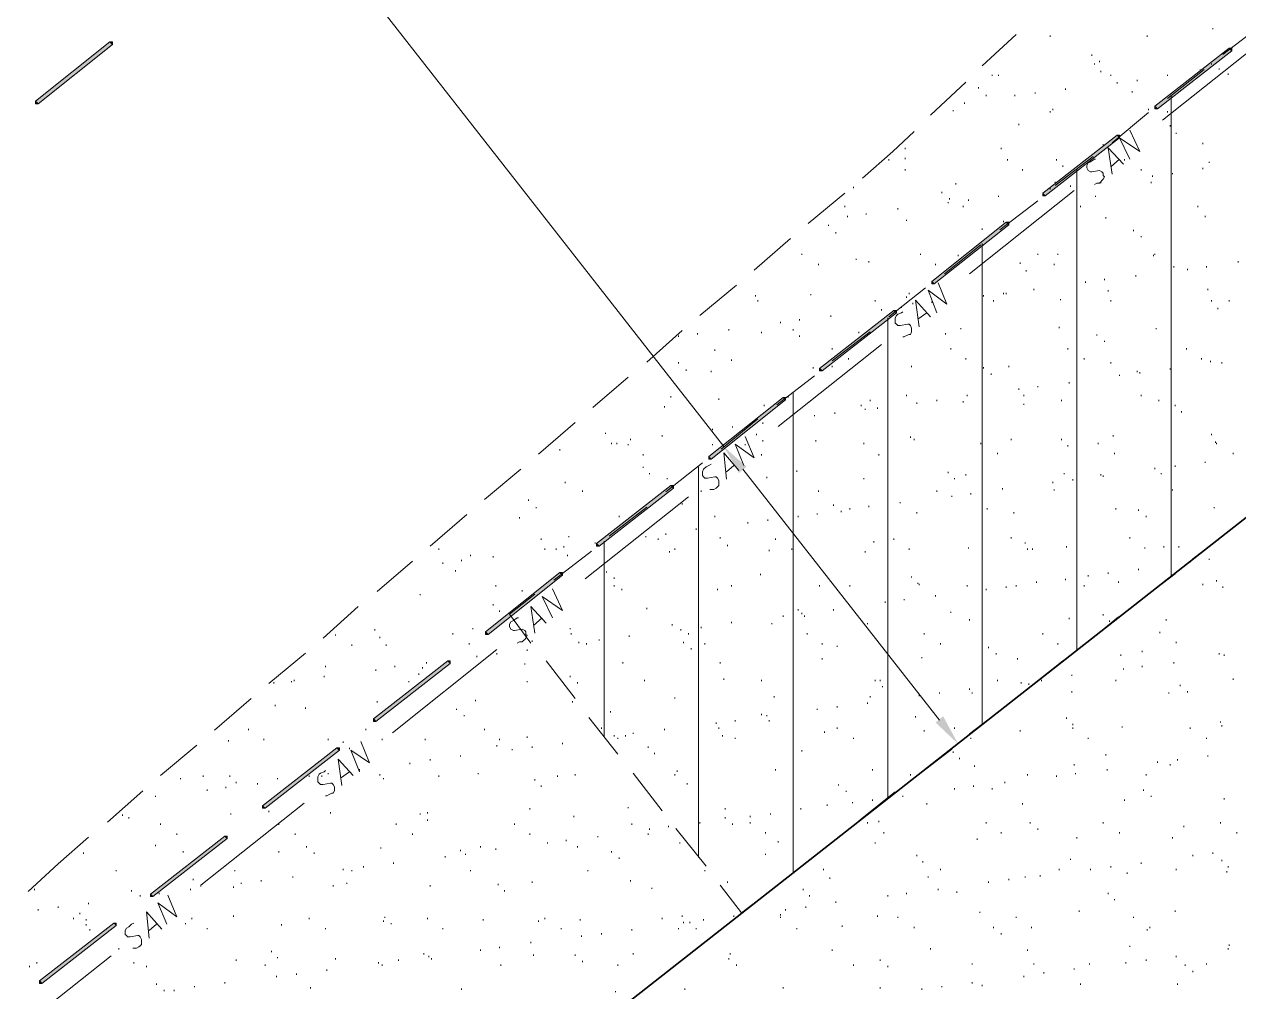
# Model space of a CAD drawing. Header units: inches. Extents: x 10 to 486, y 7 to 426.
# Drawn here: x 81.6 to 145.8, y 198 to 249.2 of the extents above; entities that cross this region are included whole.
import ezdxf

# ---------------------------------------------------------------- set-up
doc = ezdxf.new("R2010")
doc.units = ezdxf.units.IN
doc.header["$LTSCALE"] = 3
doc.header["$MEASUREMENT"] = 0
doc.layers.add('PDF_Geometry', color=7, linetype='Continuous', true_color=0x999999)
doc.layers.add('PDF_Solid Fills', color=7, linetype='Continuous')

msp = doc.modelspace()

# ---------------------------------------------------------------- hatches: boundary and pattern name
at = {"layer": 'PDF_Solid Fills', "transparency": 33554559}
for points in [[(86.21, 248.217), (86.143, 248.283), (82.21, 245.15), (82.277, 245.083), (82.343, 245.017), (86.277, 248.15)], [(141.477, 244.817), (141.543, 244.75), (145.477, 247.817), (145.41, 247.883), (145.343, 247.95), (141.41, 244.883)], [(135.543, 240.217), (135.61, 240.15), (139.543, 243.217), (139.477, 243.283), (139.41, 243.35), (135.477, 240.283)], [(129.677, 235.55), (129.743, 235.483), (133.677, 238.617), (133.61, 238.683), (133.543, 238.75), (129.61, 235.617)], [(123.743, 230.95), (123.81, 230.883), (127.743, 233.95), (127.677, 234.017), (127.61, 234.083), (123.677, 231.017)], [(117.877, 226.283), (117.943, 226.217), (121.877, 229.35), (121.81, 229.417), (121.743, 229.483), (117.81, 226.35)], [(111.943, 221.683), (112.01, 221.617), (115.943, 224.683), (115.877, 224.75), (115.81, 224.817), (111.877, 221.75)], [(106.077, 217.017), (106.143, 216.95), (110.077, 220.083), (110.01, 220.15), (109.943, 220.217), (106.01, 217.083)], [(100.143, 212.417), (100.21, 212.35), (104.143, 215.417), (104.077, 215.483), (104.01, 215.55), (100.077, 212.483)], [(94.277, 207.817), (94.343, 207.75), (98.277, 210.817), (98.21, 210.883), (98.143, 210.95), (94.21, 207.883)], [(88.343, 203.15), (88.41, 203.083), (92.343, 206.15), (92.277, 206.217), (92.21, 206.283), (88.277, 203.217)], [(82.477, 198.55), (82.543, 198.483), (86.477, 201.55), (86.41, 201.617), (86.343, 201.683), (82.41, 198.617)]]:
    msp.add_hatch(color=256, dxfattribs=at).paths.add_polyline_path(points)

# ---------------------------------------------------------------- linework, layer by layer
at = {"layer": 'PDF_Geometry', "color": 7, "lineweight": 35}
msp.add_lwpolyline([(152.877, 30.217), (376.677, 27.083), (379.477, 363.817), (346.277, 380.083), (56.61, 152.817)], close=True, dxfattribs=at)
at = {"layer": 'PDF_Geometry', "color": 7, "lineweight": 13}
for points in [[(118.61, 226.883), (82.143, 273.483), (80.543, 273.483)], [(147.01, 249.15), (145.01, 247.617)], [(144.01, 246.817), (142.077, 245.283)], [(141.077, 244.55), (139.143, 242.95)], [(138.143, 242.217), (136.143, 240.683)], [(135.21, 239.883), (133.21, 238.35)], [(132.21, 237.55), (130.277, 236.017)], [(129.277, 235.283), (127.343, 233.75)], [(126.343, 232.95), (124.343, 231.417)], [(123.41, 230.617), (121.41, 229.083)], [(120.41, 228.35), (118.477, 226.75)], [(117.477, 226.017), (115.543, 224.483)], [(130.01, 212.417), (119.61, 225.683)], [(114.543, 223.683), (112.543, 222.15)], [(143.41, 220.95), (145.41, 222.483)], [(111.61, 221.35), (109.61, 219.817)], [(140.477, 218.617), (142.477, 220.15)], [(108.61, 219.083), (107.277, 218.017), (108.41, 216.483)], [(137.543, 216.283), (139.477, 217.883)], [(109.21, 215.55), (110.743, 213.55)], [(134.61, 214.017), (136.543, 215.55)], [(131.61, 211.683), (133.61, 213.217)], [(111.477, 212.55), (113.01, 210.617)], [(128.677, 209.35), (130.677, 210.883)], [(113.81, 209.617), (115.343, 207.617)], [(125.743, 207.083), (127.677, 208.617)], [(116.077, 206.683), (117.677, 204.683)], [(122.81, 204.75), (124.743, 206.283)], [(118.41, 203.683), (119.543, 202.217), (121.81, 203.95)]]:
    msp.add_lwpolyline(points, dxfattribs=at)
at = {"layer": 'PDF_Geometry', "lineweight": 13}
for points in [[(134.077, 248.683), (132.277, 247.017)], [(135.877, 248.617), (135.877, 248.55)], [(141.01, 248.617), (141.01, 248.55)], [(144.477, 249.017), (144.477, 248.95)], [(141.81, 244.15), (147.277, 248.483)], [(138.077, 247.617), (138.077, 247.55)], [(138.21, 247.15), (138.21, 247.083)], [(138.477, 247.283), (138.477, 247.217)], [(138.543, 246.75), (138.543, 246.683)], [(143.81, 246.817), (143.81, 246.75)], [(144.41, 247.15), (144.41, 247.083)], [(144.81, 246.883), (144.81, 246.817)], [(131.41, 246.15), (129.543, 244.417)], [(132.81, 246.55), (132.81, 246.483)], [(133.143, 246.55), (133.143, 246.483)], [(139.077, 246.55), (139.077, 246.483)], [(139.41, 246.15), (139.41, 246.083)], [(140.477, 246.283), (140.477, 246.217)], [(142.077, 246.55), (142.077, 246.483)], [(145.277, 246.617), (145.277, 246.55)], [(132.077, 245.883), (132.077, 245.817)], [(132.477, 245.483), (132.477, 245.417)], [(134.01, 245.483), (134.01, 245.417)], [(135.077, 245.617), (135.077, 245.55)], [(136.677, 245.817), (136.677, 245.75)], [(140.21, 245.683), (140.21, 245.617)], [(131.343, 245.083), (131.343, 245.017)], [(136.01, 244.75), (136.01, 244.683)], [(141.077, 244.75), (141.077, 244.683)], [(130.743, 244.683), (130.743, 244.617)], [(135.877, 244.617), (135.877, 244.55)], [(142.077, 244.617), (142.077, 244.55)], [(128.677, 243.55), (127.543, 242.483), (125.943, 241.083)], [(134.21, 243.95), (134.21, 243.883)], [(140.077, 242.083), (139.543, 243.217), (140.61, 242.483), (140.077, 243.617)], [(142.21, 243.883), (142.21, 243.817)], [(142.543, 243.483), (142.543, 243.417)], [(138.677, 242.883), (138.677, 242.817)], [(143.943, 242.95), (143.943, 242.883)], [(128.21, 242.683), (128.21, 242.617)], [(133.277, 242.683), (133.277, 242.617)], [(139.143, 241.283), (138.943, 242.683), (139.743, 241.817)], [(127.343, 242.083), (127.343, 242.017)], [(128.21, 242.15), (128.21, 242.083)], [(128.21, 241.55), (128.21, 241.483)], [(133.61, 242.083), (133.61, 242.017)], [(134.41, 241.55), (134.41, 241.483)], [(136.21, 242.083), (136.21, 242.017)], [(136.543, 241.75), (136.543, 241.683)], [(138.21, 240.75), (138.343, 240.817), (138.477, 240.817), (138.543, 240.883), (138.61, 240.95), (138.677, 241.017), (138.743, 241.15), (138.677, 241.217), (138.677, 241.35), (138.61, 241.417), (138.477, 241.483), (138.077, 241.417), (138.01, 241.417), (137.877, 241.483), (137.81, 241.617), (137.81, 241.75), (137.877, 241.883), (138.01, 241.95), (138.21, 242.083), (138.277, 242.083)], [(139.543, 242.083), (139.077, 241.683)], [(139.81, 242.083), (139.81, 242.017)], [(140.677, 241.55), (140.677, 241.483)], [(143.943, 241.617), (143.943, 241.55)], [(144.277, 241.95), (144.277, 241.883)], [(136.143, 240.883), (136.143, 240.817)], [(138.543, 240.883), (138.543, 240.817)], [(141.21, 240.883), (141.21, 240.817)], [(141.277, 241.217), (141.277, 241.15)], [(142.343, 241.35), (142.343, 241.283)], [(125.01, 240.283), (123.077, 238.683)], [(125.477, 240.617), (125.477, 240.55)], [(130.143, 240.35), (130.143, 240.283)], [(130.877, 240.817), (130.877, 240.75)], [(131.61, 236.017), (137.143, 240.417)], [(135.877, 240.55), (135.877, 240.483)], [(136.943, 240.683), (136.943, 240.617)], [(125.01, 239.617), (125.01, 239.55)], [(130.477, 239.817), (130.477, 239.75)], [(130.543, 240.017), (130.543, 239.95)], [(131.277, 239.617), (131.277, 239.55)], [(131.543, 239.95), (131.543, 239.883)], [(133.143, 240.15), (133.143, 240.083)], [(137.477, 239.617), (137.477, 239.55)], [(138.277, 240.15), (138.277, 240.083)], [(143.677, 239.617), (143.677, 239.55)], [(125.143, 239.083), (125.143, 239.017)], [(126.143, 239.217), (126.143, 239.15)], [(127.81, 239.483), (127.81, 239.417)], [(138.81, 239.017), (138.81, 238.95)], [(144.077, 239.083), (144.077, 239.017)], [(124.143, 238.617), (124.143, 238.55)], [(128.277, 238.883), (128.277, 238.817)], [(132.277, 238.417), (132.277, 238.35)], [(133.41, 238.817), (133.41, 238.75)], [(140.277, 238.35), (140.277, 238.283)], [(122.143, 237.883), (120.21, 236.217)], [(124.543, 238.217), (124.543, 238.15)], [(140.677, 238.017), (140.677, 237.95)], [(122.743, 237.083), (122.743, 237.017)], [(129.01, 237.083), (129.01, 237.017)], [(135.21, 237.083), (135.21, 237.017)], [(136.277, 237.083), (136.277, 237.017)], [(141.41, 237.083), (141.41, 237.017)], [(123.61, 236.55), (123.61, 236.483)], [(125.61, 236.817), (125.61, 236.75)], [(126.277, 236.683), (126.277, 236.617)], [(129.81, 236.55), (129.81, 236.483)], [(131.01, 237.017), (131.01, 236.95)], [(134.277, 236.617), (134.277, 236.55)], [(136.077, 236.55), (136.077, 236.483)], [(141.343, 237.017), (141.343, 236.95)], [(142.277, 236.55), (142.277, 236.483)], [(142.41, 236.417), (142.41, 236.35)], [(144.143, 236.417), (144.143, 236.35)], [(145.81, 236.683), (145.81, 236.617)], [(134.61, 236.217), (134.61, 236.15)], [(138.743, 235.75), (138.743, 235.683)], [(140.41, 235.95), (140.41, 235.883)], [(143.143, 236.283), (143.143, 236.217)], [(119.277, 235.417), (117.343, 233.817)], [(129.877, 233.95), (129.41, 235.15), (130.41, 234.417), (129.943, 235.55)], [(135.01, 235.217), (135.01, 235.15)], [(137.743, 235.617), (137.743, 235.55)], [(138.943, 235.15), (138.943, 235.083)], [(144.21, 235.217), (144.21, 235.15)], [(120.277, 234.883), (120.277, 234.817)], [(120.41, 234.617), (120.41, 234.55)], [(123.21, 234.95), (123.21, 234.883)], [(126.61, 234.617), (126.61, 234.55)], [(128.277, 234.817), (128.277, 234.75)], [(128.41, 235.017), (128.41, 234.95)], [(128.61, 234.483), (128.61, 234.417)], [(128.943, 233.217), (128.743, 234.617), (129.543, 233.75)], [(129.61, 234.55), (129.61, 234.483)], [(132.343, 234.883), (132.343, 234.817)], [(132.877, 234.617), (132.877, 234.55)], [(133.41, 235.017), (133.41, 234.95)], [(133.543, 235.017), (133.543, 234.95)], [(136.41, 234.683), (136.41, 234.617)], [(139.077, 234.617), (139.077, 234.55)], [(144.41, 234.617), (144.41, 234.55)], [(145.343, 234.617), (145.343, 234.55)], [(124.277, 233.817), (124.277, 233.75)], [(126.943, 234.15), (126.943, 234.083)], [(128.077, 232.683), (128.143, 232.683), (128.277, 232.75), (128.41, 232.817), (128.477, 232.817), (128.543, 232.95), (128.543, 233.15), (128.477, 233.283), (128.41, 233.35), (128.343, 233.35), (127.943, 233.283), (127.81, 233.283), (127.743, 233.35), (127.677, 233.417), (127.677, 233.683), (127.743, 233.817), (127.81, 233.883), (128.01, 233.95), (128.077, 234.017)], [(128.01, 234.283), (128.01, 234.217)], [(129.343, 233.95), (128.877, 233.617)], [(144.743, 234.217), (144.743, 234.15)], [(121.61, 233.483), (121.61, 233.417)], [(122.61, 233.617), (122.61, 233.55)], [(136.343, 233.217), (136.343, 233.15)], [(116.41, 233.017), (114.543, 231.35)], [(116.21, 232.75), (116.21, 232.683)], [(117.21, 232.883), (117.21, 232.817)], [(118.877, 233.083), (118.877, 233.017)], [(120.61, 232.95), (120.61, 232.883)], [(122.277, 233.083), (122.277, 233.017)], [(122.61, 232.75), (122.61, 232.683)], [(125.743, 232.95), (125.743, 232.883)], [(130.343, 232.883), (130.343, 232.817)], [(131.143, 233.15), (131.143, 233.083)], [(138.343, 232.817), (138.343, 232.75)], [(141.477, 233.15), (141.477, 233.083)], [(118.143, 232.017), (118.143, 231.95)], [(121.477, 227.95), (126.943, 232.283)], [(124.343, 232.083), (124.343, 232.017)], [(130.61, 232.083), (130.61, 232.017)], [(136.81, 232.083), (136.81, 232.017)], [(138.743, 232.483), (138.743, 232.417)], [(143.077, 232.083), (143.077, 232.017)], [(116.21, 231.35), (116.21, 231.283)], [(119.01, 231.483), (119.01, 231.417)], [(125.21, 231.55), (125.21, 231.483)], [(131.41, 231.55), (131.41, 231.483)], [(137.677, 231.55), (137.677, 231.483)], [(139.077, 231.35), (139.077, 231.283)], [(143.877, 231.55), (143.877, 231.483)], [(144.343, 231.417), (144.343, 231.35)], [(144.943, 231.35), (144.943, 231.283)], [(116.61, 230.95), (116.61, 230.883)], [(117.943, 230.883), (117.943, 230.817)], [(123.343, 231.083), (123.343, 231.017)], [(124.343, 231.15), (124.343, 231.083)], [(128.543, 231.15), (128.543, 231.083)], [(132.343, 231.083), (132.343, 231.017)], [(132.743, 230.75), (132.743, 230.683)], [(133.677, 231.15), (133.677, 231.083)], [(139.543, 230.683), (139.543, 230.617)], [(140.477, 230.883), (140.477, 230.817)], [(140.61, 230.817), (140.61, 230.75)], [(142.21, 231.017), (142.21, 230.95)], [(113.543, 230.55), (111.677, 228.95)], [(135.21, 230.083), (135.21, 230.017)], [(136.877, 230.283), (136.877, 230.217)], [(115.81, 229.55), (115.81, 229.483)], [(118.343, 229.417), (118.343, 229.35)], [(122.01, 229.55), (122.01, 229.483)], [(126.343, 229.35), (126.343, 229.283)], [(128.277, 229.617), (128.277, 229.55)], [(129.877, 229.35), (129.877, 229.283)], [(131.477, 229.617), (131.477, 229.55)], [(134.21, 229.95), (134.21, 229.883)], [(134.477, 229.617), (134.477, 229.55)], [(136.477, 229.35), (136.477, 229.283)], [(140.677, 229.617), (140.677, 229.55)], [(141.61, 229.35), (141.61, 229.283)], [(115.477, 229.017), (115.477, 228.95)], [(120.743, 229.083), (120.743, 229.017)], [(124.477, 228.683), (124.477, 228.617)], [(125.877, 229.083), (125.877, 229.017)], [(126.077, 228.883), (126.077, 228.817)], [(126.743, 228.95), (126.743, 228.883)], [(128.81, 229.217), (128.81, 229.15)], [(131.277, 229.283), (131.277, 229.217)], [(134.477, 229.15), (134.477, 229.083)], [(142.477, 229.083), (142.477, 229.017)], [(142.81, 228.75), (142.81, 228.683)], [(110.743, 228.15), (108.81, 226.483)], [(120.677, 228.15), (120.677, 228.083)], [(123.41, 228.55), (123.41, 228.483)], [(112.343, 227.617), (112.343, 227.55)], [(115.343, 227.483), (115.343, 227.417)], [(118.01, 227.817), (118.01, 227.75)], [(119.077, 227.95), (119.077, 227.883)], [(119.677, 225.883), (119.21, 227.017), (120.21, 226.283), (119.743, 227.417)], [(120.343, 227.55), (120.343, 227.483)], [(128.477, 227.417), (128.477, 227.35)], [(139.21, 227.483), (139.21, 227.417)], [(144.41, 227.55), (144.41, 227.483)], [(109.943, 226.75), (109.943, 226.683)], [(112.677, 227.083), (112.677, 227.017)], [(112.943, 227.083), (112.943, 227.017)], [(113.543, 227.017), (113.543, 226.95)], [(113.677, 227.283), (113.677, 227.217)], [(118.01, 227.017), (118.01, 226.95)], [(119.743, 227.017), (119.743, 226.95)], [(120.677, 227.217), (120.677, 227.15)], [(123.477, 227.217), (123.477, 227.15)], [(126.01, 227.083), (126.01, 227.017)], [(128.677, 227.283), (128.677, 227.217)], [(132.21, 227.083), (132.21, 227.017)], [(133.81, 227.283), (133.81, 227.217)], [(136.477, 227.283), (136.477, 227.217)], [(136.81, 226.95), (136.81, 226.883)], [(138.41, 227.083), (138.41, 227.017)], [(144.61, 227.15), (144.61, 227.083)], [(144.677, 227.083), (144.677, 227.017)], [(114.343, 226.483), (114.343, 226.417)], [(118.743, 225.15), (118.61, 226.55), (119.41, 225.617)], [(120.61, 226.483), (120.61, 226.417)], [(126.81, 226.483), (126.81, 226.417)], [(133.077, 226.55), (133.077, 226.483)], [(139.277, 226.55), (139.277, 226.483)], [(145.543, 226.55), (145.543, 226.483)], [(107.877, 225.683), (105.943, 224.083)], [(114.343, 225.817), (114.343, 225.75)], [(114.677, 225.483), (114.677, 225.417)], [(117.877, 224.617), (118.077, 224.617), (118.21, 224.683), (118.277, 224.75), (118.343, 224.817), (118.343, 225.083), (118.277, 225.217), (118.21, 225.283), (118.143, 225.283), (117.743, 225.217), (117.61, 225.217), (117.543, 225.283), (117.477, 225.35), (117.477, 225.55), (117.543, 225.683), (117.677, 225.817), (117.81, 225.883), (117.943, 225.95)], [(119.143, 225.883), (118.743, 225.55)], [(122.477, 225.617), (122.477, 225.55)], [(130.477, 225.55), (130.477, 225.483)], [(136.61, 225.483), (136.61, 225.417)], [(141.41, 225.75), (141.41, 225.683)], [(141.743, 225.483), (141.743, 225.417)], [(142.477, 225.883), (142.477, 225.817)], [(144.077, 226.083), (144.077, 226.017)], [(110.21, 225.017), (110.21, 224.95)], [(115.61, 225.217), (115.61, 225.15)], [(120.877, 225.283), (120.877, 225.217)], [(126.01, 225.217), (126.01, 225.15)], [(130.81, 225.217), (130.81, 225.15)], [(131.41, 225.417), (131.41, 225.35)], [(136.01, 225.017), (136.01, 224.95)], [(137.077, 225.15), (137.077, 225.083)], [(138.543, 225.417), (138.543, 225.35)], [(138.677, 225.35), (138.677, 225.283)], [(111.143, 224.55), (111.143, 224.483)], [(111.277, 219.883), (116.743, 224.217)], [(117.41, 224.55), (117.41, 224.483)], [(123.61, 224.55), (123.61, 224.483)], [(129.877, 224.55), (129.877, 224.483)], [(130.677, 224.283), (130.677, 224.217)], [(131.677, 224.417), (131.677, 224.35)], [(133.343, 224.683), (133.343, 224.617)], [(136.077, 224.617), (136.077, 224.55)], [(142.343, 224.617), (142.343, 224.55)], [(108.277, 224.083), (108.277, 224.017)], [(108.677, 223.683), (108.677, 223.617)], [(116.41, 223.883), (116.41, 223.817)], [(124.41, 223.817), (124.41, 223.75)], [(125.277, 223.617), (125.277, 223.55)], [(126.277, 223.75), (126.277, 223.683)], [(127.943, 223.95), (127.943, 223.883)], [(132.543, 223.617), (132.543, 223.55)], [(139.343, 223.617), (139.343, 223.55)], [(140.543, 223.55), (140.543, 223.483)], [(144.543, 223.683), (144.543, 223.617)], [(105.01, 223.283), (103.077, 221.617)], [(107.81, 223.15), (107.81, 223.083)], [(113.077, 223.217), (113.077, 223.15)], [(118.143, 223.217), (118.143, 223.15)], [(120.943, 223.017), (120.943, 222.95)], [(122.543, 223.217), (122.543, 223.15)], [(123.543, 223.35), (123.543, 223.283)], [(124.81, 223.483), (124.81, 223.417)], [(128.81, 223.417), (128.81, 223.35)], [(133.943, 223.417), (133.943, 223.35)], [(140.943, 223.217), (140.943, 223.15)], [(115.543, 222.283), (115.543, 222.217)], [(117.143, 222.55), (117.143, 222.483)], [(119.877, 222.883), (119.877, 222.817)], [(108.943, 222.017), (108.943, 221.95)], [(110.143, 221.617), (110.143, 221.55)], [(110.41, 222.15), (110.41, 222.083)], [(111.81, 221.817), (111.81, 221.75)], [(114.477, 222.15), (114.477, 222.083)], [(115.143, 222.017), (115.143, 221.95)], [(118.41, 222.083), (118.41, 222.017)], [(118.81, 221.683), (118.81, 221.617)], [(121.343, 222.017), (121.343, 221.95)], [(126.543, 221.883), (126.543, 221.817)], [(127.61, 222.017), (127.61, 221.95)], [(133.81, 222.083), (133.81, 222.017)], [(134.543, 221.817), (134.543, 221.75)], [(136.743, 221.617), (136.743, 221.55)], [(140.077, 222.083), (140.077, 222.017)], [(141.877, 221.617), (141.877, 221.55)], [(142.677, 221.617), (142.677, 221.55)], [(103.543, 221.483), (103.543, 221.417)], [(105.21, 221.15), (105.21, 221.083)], [(106.41, 221.083), (106.41, 221.017)], [(109.143, 221.483), (109.143, 221.417)], [(109.743, 221.483), (109.743, 221.417)], [(110.343, 221.15), (110.343, 221.083)], [(115.743, 221.35), (115.743, 221.283)], [(116.01, 221.483), (116.01, 221.417)], [(121.01, 221.417), (121.01, 221.35)], [(122.21, 221.483), (122.21, 221.417)], [(126.077, 221.35), (126.077, 221.283)], [(128.41, 221.483), (128.41, 221.417)], [(131.543, 221.55), (131.543, 221.483)], [(134.677, 221.483), (134.677, 221.417)], [(134.943, 221.483), (134.943, 221.417)], [(140.877, 221.55), (140.877, 221.483)], [(102.143, 220.817), (100.277, 219.217)], [(103.743, 220.75), (103.743, 220.683)], [(104.41, 220.35), (104.41, 220.283)], [(104.743, 220.883), (104.743, 220.817)], [(140.543, 220.417), (140.543, 220.35)], [(143.277, 220.817), (143.277, 220.75)], [(144.277, 220.95), (144.277, 220.883)], [(112.41, 220.283), (112.41, 220.217)], [(112.81, 219.95), (112.81, 219.883)], [(120.543, 220.15), (120.543, 220.083)], [(128.543, 220.017), (128.543, 219.95)], [(128.877, 219.683), (128.877, 219.617)], [(135.143, 219.75), (135.143, 219.683)], [(136.677, 219.883), (136.677, 219.817)], [(137.877, 220.083), (137.877, 220.017)], [(138.943, 220.217), (138.943, 220.15)], [(139.477, 219.75), (139.477, 219.683)], [(102.543, 219.083), (102.543, 219.017)], [(106.543, 219.55), (106.543, 219.483)], [(107.943, 219.283), (107.943, 219.217)], [(109.543, 217.817), (109.01, 218.95), (110.077, 218.217), (109.543, 219.35)], [(112.81, 219.55), (112.81, 219.483)], [(113.21, 219.35), (113.21, 219.283)], [(118.277, 219.35), (118.277, 219.283)], [(119.01, 219.55), (119.01, 219.483)], [(123.677, 219.55), (123.677, 219.483)], [(125.277, 219.55), (125.277, 219.483)], [(128.943, 219.617), (128.943, 219.55)], [(131.477, 219.55), (131.477, 219.483)], [(132.477, 219.35), (132.477, 219.283)], [(133.543, 219.483), (133.543, 219.417)], [(134.077, 219.55), (134.077, 219.483)], [(137.677, 219.55), (137.677, 219.483)], [(143.943, 219.617), (143.943, 219.55)], [(145.01, 219.483), (145.01, 219.417)], [(99.277, 218.417), (97.41, 216.75)], [(106.41, 218.55), (106.41, 218.483)], [(108.61, 217.017), (108.41, 218.417), (109.21, 217.55)], [(127.143, 218.683), (127.143, 218.617)], [(128.143, 218.817), (128.143, 218.75)], [(129.81, 219.017), (129.81, 218.95)], [(106.743, 218.217), (106.743, 218.15)], [(107.677, 216.483), (107.81, 216.55), (107.943, 216.55), (108.01, 216.617), (108.077, 216.683), (108.143, 216.75), (108.21, 216.883), (108.143, 216.95), (108.143, 217.083), (108.077, 217.15), (107.943, 217.217), (107.543, 217.15), (107.477, 217.15), (107.343, 217.217), (107.277, 217.35), (107.277, 217.483), (107.343, 217.617), (107.477, 217.683), (107.677, 217.817), (107.743, 217.817)], [(109.01, 217.817), (108.543, 217.417)], [(114.543, 218.35), (114.543, 218.283)], [(121.743, 217.95), (121.743, 217.883)], [(122.543, 218.283), (122.543, 218.217)], [(122.743, 218.083), (122.743, 218.017)], [(122.877, 217.95), (122.877, 217.883)], [(124.41, 218.283), (124.41, 218.217)], [(130.61, 218.15), (130.61, 218.083)], [(136.877, 217.817), (136.877, 217.75)], [(138.677, 218.017), (138.677, 217.95)], [(100.143, 217.217), (100.143, 217.15)], [(105.343, 217.283), (105.343, 217.217)], [(110.477, 217.283), (110.477, 217.217)], [(115.877, 217.483), (115.877, 217.417)], [(116.343, 217.217), (116.343, 217.15)], [(117.41, 217.35), (117.41, 217.283)], [(119.01, 217.617), (119.01, 217.55)], [(121.143, 217.55), (121.143, 217.483)], [(126.21, 217.55), (126.21, 217.483)], [(131.61, 217.75), (131.61, 217.683)], [(139.01, 217.683), (139.01, 217.617)], [(142.01, 217.75), (142.01, 217.683)], [(98.077, 216.95), (98.077, 216.883)], [(100.41, 216.817), (100.41, 216.75)], [(104.277, 217.017), (104.277, 216.95)], [(105.143, 216.483), (105.143, 216.417)], [(108.477, 216.617), (108.477, 216.55)], [(110.543, 217.017), (110.543, 216.95)], [(110.943, 216.55), (110.943, 216.483)], [(111.343, 216.483), (111.343, 216.417)], [(112.01, 216.683), (112.01, 216.617)], [(113.61, 216.883), (113.61, 216.817)], [(116.477, 216.55), (116.477, 216.483)], [(116.743, 217.017), (116.743, 216.95)], [(117.61, 216.483), (117.61, 216.417)], [(123.01, 217.017), (123.01, 216.95)], [(123.81, 216.483), (123.81, 216.417)], [(129.21, 217.017), (129.21, 216.95)], [(130.077, 216.483), (130.077, 216.417)], [(135.477, 217.017), (135.477, 216.95)], [(136.277, 216.483), (136.277, 216.417)], [(141.677, 217.083), (141.677, 217.017)], [(142.543, 216.55), (142.543, 216.483)], [(96.477, 215.95), (94.543, 214.35)], [(98.943, 216.417), (98.943, 216.35)], [(100.743, 216.417), (100.743, 216.35)], [(101.077, 211.75), (106.61, 216.15)], [(106.61, 215.95), (106.61, 215.883)], [(108.21, 216.15), (108.21, 216.083)], [(116.877, 216.217), (116.877, 216.15)], [(124.61, 216.35), (124.61, 216.283)], [(132.61, 216.283), (132.61, 216.217)], [(133.01, 215.95), (133.01, 215.883)], [(139.61, 215.883), (139.61, 215.817)], [(140.743, 216.083), (140.743, 216.017)], [(144.81, 215.95), (144.81, 215.883)], [(145.077, 215.883), (145.077, 215.817)], [(97.543, 215.283), (97.543, 215.217)], [(101.21, 215.283), (101.21, 215.217)], [(102.677, 215.217), (102.677, 215.15)], [(102.877, 215.483), (102.877, 215.417)], [(105.543, 215.817), (105.543, 215.75)], [(108.077, 215.417), (108.077, 215.35)], [(113.277, 215.483), (113.277, 215.417)], [(118.41, 215.483), (118.41, 215.417)], [(123.81, 215.683), (123.81, 215.617)], [(129.077, 215.75), (129.077, 215.683)], [(134.143, 215.683), (134.143, 215.617)], [(140.743, 215.283), (140.743, 215.217)], [(142.41, 215.483), (142.41, 215.417)], [(95.877, 214.55), (95.877, 214.483)], [(97.477, 214.75), (97.477, 214.683)], [(100.21, 215.083), (100.21, 215.017)], [(102.477, 214.883), (102.477, 214.817)], [(110.477, 214.75), (110.477, 214.683)], [(114.41, 214.55), (114.41, 214.483)], [(118.61, 214.617), (118.61, 214.55)], [(120.61, 214.55), (120.61, 214.483)], [(126.61, 214.55), (126.61, 214.483)], [(126.877, 214.55), (126.877, 214.483)], [(133.077, 214.55), (133.077, 214.483)], [(135.41, 214.55), (135.41, 214.483)], [(137.01, 214.817), (137.01, 214.75)], [(139.343, 214.55), (139.343, 214.483)], [(139.743, 215.15), (139.743, 215.083)], [(145.543, 214.617), (145.543, 214.55)], [(94.81, 214.417), (94.81, 214.35)], [(95.743, 214.483), (95.743, 214.417)], [(101.943, 214.483), (101.943, 214.417)], [(108.21, 214.483), (108.21, 214.417)], [(110.877, 214.417), (110.877, 214.35)], [(127.01, 214.217), (127.01, 214.15)], [(131.61, 214.083), (131.61, 214.017)], [(134.343, 214.417), (134.343, 214.35)], [(134.743, 214.35), (134.743, 214.283)], [(137.01, 213.95), (137.01, 213.883)], [(142.743, 214.283), (142.743, 214.217)], [(143.143, 213.95), (143.143, 213.883)], [(93.61, 213.55), (91.677, 211.883)], [(100.277, 213.417), (100.277, 213.35)], [(105.477, 213.483), (105.477, 213.417)], [(110.61, 213.417), (110.61, 213.35)], [(116.01, 213.617), (116.01, 213.55)], [(121.277, 213.683), (121.277, 213.617)], [(126.21, 213.35), (126.21, 213.283)], [(126.343, 213.683), (126.343, 213.617)], [(128.943, 213.75), (128.943, 213.683)], [(130.01, 213.883), (130.01, 213.817)], [(131.743, 213.883), (131.743, 213.817)], [(142.143, 213.883), (142.143, 213.817)], [(94.877, 213.217), (94.877, 213.15)], [(96.477, 213.083), (96.477, 213.017)], [(104.477, 213.017), (104.477, 212.95)], [(104.877, 212.683), (104.877, 212.617)], [(112.61, 212.883), (112.61, 212.817)], [(120.61, 212.75), (120.61, 212.683)], [(120.877, 212.683), (120.877, 212.617)], [(123.543, 213.017), (123.543, 212.95)], [(124.61, 213.15), (124.61, 213.083)], [(128.743, 212.617), (128.743, 212.55)], [(112.143, 212.017), (112.143, 211.95)], [(118.21, 212.283), (118.21, 212.217)], [(118.343, 212.017), (118.343, 211.95)], [(119.21, 212.417), (119.21, 212.35)], [(121.01, 212.417), (121.01, 212.35)], [(124.61, 212.017), (124.61, 211.95)], [(130.81, 212.017), (130.81, 211.95)], [(136.743, 212.55), (136.743, 212.483)], [(137.077, 212.217), (137.077, 212.15)], [(137.077, 212.017), (137.077, 211.95)], [(139.677, 212.083), (139.677, 212.017)], [(143.277, 212.017), (143.277, 211.95)], [(144.877, 212.35), (144.877, 212.283)], [(144.943, 212.15), (144.943, 212.083)], [(92.41, 211.35), (92.41, 211.283)], [(93.477, 211.95), (93.477, 211.883)], [(94.277, 211.417), (94.277, 211.35)], [(97.677, 211.417), (97.677, 211.35)], [(99.677, 211.95), (99.677, 211.883)], [(100.543, 211.417), (100.543, 211.35)], [(102.81, 211.417), (102.81, 211.35)], [(105.943, 211.95), (105.943, 211.883)], [(106.743, 211.417), (106.743, 211.35)], [(108.21, 211.55), (108.21, 211.483)], [(112.81, 211.617), (112.81, 211.55)], [(113.01, 211.483), (113.01, 211.417)], [(113.41, 211.617), (113.41, 211.55)], [(113.81, 211.75), (113.81, 211.683)], [(115.477, 211.95), (115.477, 211.883)], [(118.543, 211.617), (118.543, 211.55)], [(119.21, 211.483), (119.21, 211.417)], [(123.943, 211.817), (123.943, 211.75)], [(125.477, 211.483), (125.477, 211.417)], [(129.21, 211.883), (129.21, 211.817)], [(131.677, 211.483), (131.677, 211.417)], [(134.277, 211.883), (134.277, 211.817)], [(137.877, 211.483), (137.877, 211.417)], [(144.143, 211.483), (144.143, 211.417)], [(90.743, 211.083), (88.81, 209.483)], [(98.477, 211.283), (98.477, 211.217)], [(98.81, 210.95), (98.81, 210.883)], [(99.343, 209.683), (98.877, 210.817), (99.877, 210.15), (99.41, 211.283)], [(106.61, 211.083), (106.61, 211.017)], [(107.41, 210.883), (107.41, 210.817)], [(108.477, 211.017), (108.477, 210.95)], [(110.077, 211.217), (110.077, 211.15)], [(114.61, 211.017), (114.61, 210.95)], [(122.743, 210.817), (122.743, 210.75)], [(130.743, 210.75), (130.743, 210.683)], [(98.41, 208.95), (98.21, 210.35), (99.01, 209.483)], [(102.01, 210.15), (102.01, 210.083)], [(103.077, 210.35), (103.077, 210.283)], [(104.677, 210.55), (104.677, 210.483)], [(114.943, 210.683), (114.943, 210.617)], [(131.077, 210.417), (131.077, 210.35)], [(137.143, 210.083), (137.143, 210.017)], [(138.81, 210.617), (138.81, 210.55)], [(141.543, 210.217), (141.543, 210.15)], [(142.21, 210.083), (142.21, 210.017)], [(142.61, 210.35), (142.61, 210.283)], [(144.21, 210.55), (144.21, 210.483)], [(91.077, 209.483), (91.077, 209.417)], [(92.477, 209.483), (92.477, 209.417)], [(96.677, 209.483), (96.677, 209.417)], [(97.543, 208.417), (97.61, 208.417), (97.743, 208.483), (97.877, 208.55), (97.943, 208.55), (98.01, 208.683), (98.01, 208.883), (97.943, 209.017), (97.877, 209.083), (97.81, 209.083), (97.41, 209.017), (97.277, 209.017), (97.21, 209.083), (97.143, 209.15), (97.143, 209.417), (97.21, 209.55), (97.277, 209.617), (97.477, 209.683), (97.543, 209.75)], [(97.343, 209.483), (97.343, 209.417)], [(97.677, 209.617), (97.677, 209.55)], [(98.81, 209.683), (98.343, 209.35)], [(99.343, 209.817), (99.343, 209.75)], [(100.41, 209.55), (100.41, 209.483)], [(103.543, 209.483), (103.543, 209.417)], [(105.61, 209.617), (105.61, 209.55)], [(109.81, 209.483), (109.81, 209.417)], [(110.743, 209.55), (110.743, 209.483)], [(116.01, 209.55), (116.01, 209.483)], [(116.143, 209.75), (116.143, 209.683)], [(121.343, 209.817), (121.343, 209.75)], [(122.277, 209.55), (122.277, 209.483)], [(126.477, 209.817), (126.477, 209.75)], [(128.477, 209.55), (128.477, 209.483)], [(131.877, 210.017), (131.877, 209.95)], [(134.677, 209.55), (134.677, 209.483)], [(136.21, 209.483), (136.21, 209.417)], [(137.21, 209.617), (137.21, 209.55)], [(138.877, 209.817), (138.877, 209.75)], [(140.943, 209.55), (140.943, 209.483)], [(89.877, 209.35), (89.877, 209.283)], [(92.277, 208.883), (92.277, 208.817)], [(92.81, 209.15), (92.81, 209.083)], [(93.943, 209.083), (93.943, 209.017)], [(95.01, 209.35), (95.01, 209.283)], [(100.61, 209.35), (100.61, 209.283)], [(108.61, 209.283), (108.61, 209.217)], [(108.943, 208.95), (108.943, 208.883)], [(116.677, 209.083), (116.677, 209.017)], [(124.677, 209.017), (124.677, 208.95)], [(130.81, 208.817), (130.81, 208.75)], [(131.81, 208.95), (131.81, 208.883)], [(132.81, 208.817), (132.81, 208.75)], [(133.477, 209.15), (133.477, 209.083)], [(87.877, 208.683), (86.01, 207.017)], [(88.543, 208.417), (88.543, 208.35)], [(91.277, 208.75), (91.277, 208.683)], [(125.077, 208.683), (125.077, 208.617)], [(126.477, 208.217), (126.477, 208.15)], [(128.077, 208.417), (128.077, 208.35)], [(139.81, 208.217), (139.81, 208.15)], [(140.81, 208.75), (140.81, 208.683)], [(141.21, 208.417), (141.21, 208.35)], [(145.077, 208.283), (145.077, 208.217)], [(96.41, 208.017), (90.943, 203.683), (90.943, 203.617)], [(92.543, 207.483), (92.543, 207.417)], [(94.543, 207.617), (94.543, 207.55)], [(97.81, 207.55), (97.81, 207.483)], [(102.543, 207.483), (102.543, 207.417)], [(102.943, 207.55), (102.943, 207.483)], [(108.343, 207.75), (108.343, 207.683)], [(113.543, 207.817), (113.543, 207.75)], [(118.677, 207.75), (118.677, 207.683)], [(121.077, 207.483), (121.077, 207.417)], [(122.677, 207.75), (122.677, 207.683)], [(124.077, 207.95), (124.077, 207.883)], [(125.41, 208.083), (125.41, 208.017)], [(129.343, 208.017), (129.343, 207.95)], [(134.41, 208.017), (134.41, 207.95)], [(86.81, 207.417), (86.81, 207.35)], [(87.143, 207.283), (87.143, 207.217)], [(88.81, 206.95), (88.81, 206.883)], [(95.077, 206.95), (95.077, 206.883)], [(101.277, 206.95), (101.277, 206.883)], [(102.943, 207.15), (102.943, 207.083)], [(107.543, 206.95), (107.543, 206.883)], [(110.677, 207.35), (110.677, 207.283)], [(113.743, 206.95), (113.743, 206.883)], [(117.343, 207.017), (117.343, 206.95)], [(118.677, 207.283), (118.677, 207.217)], [(119.077, 206.95), (119.077, 206.883)], [(120.01, 207.35), (120.01, 207.283)], [(120.01, 207.017), (120.01, 206.95)], [(126.21, 207.017), (126.21, 206.95)], [(126.81, 207.083), (126.81, 207.017)], [(132.477, 207.017), (132.477, 206.95)], [(134.81, 207.017), (134.81, 206.95)], [(138.677, 207.017), (138.677, 206.95)], [(144.877, 207.017), (144.877, 206.95)], [(85.01, 206.217), (83.41, 204.817), (81.81, 203.35)], [(89.677, 206.417), (89.677, 206.35)], [(95.943, 206.417), (95.943, 206.35)], [(102.143, 206.417), (102.143, 206.35)], [(108.343, 206.417), (108.343, 206.35)], [(111.943, 206.283), (111.943, 206.217)], [(114.61, 206.417), (114.61, 206.35)], [(114.677, 206.683), (114.677, 206.617)], [(115.677, 206.817), (115.677, 206.75)], [(120.81, 206.483), (120.81, 206.417)], [(127.077, 206.483), (127.077, 206.417)], [(133.277, 206.483), (133.277, 206.417)], [(135.21, 206.683), (135.21, 206.617)], [(137.277, 206.217), (137.277, 206.15)], [(139.543, 206.483), (139.543, 206.417)], [(142.343, 206.217), (142.343, 206.15)], [(142.943, 206.817), (142.943, 206.75)], [(145.743, 206.483), (145.743, 206.417)], [(88.543, 205.817), (88.543, 205.75)], [(96.543, 205.75), (96.543, 205.683)], [(100.477, 205.683), (100.477, 205.617)], [(104.677, 205.55), (104.677, 205.483)], [(105.743, 205.75), (105.743, 205.683)], [(106.543, 205.617), (106.543, 205.55)], [(109.277, 205.95), (109.277, 205.883)], [(110.277, 206.083), (110.277, 206.017)], [(110.877, 205.75), (110.877, 205.683)], [(116.277, 205.95), (116.277, 205.883)], [(121.477, 206.017), (121.477, 205.95)], [(126.61, 205.95), (126.61, 205.883)], [(132.01, 206.15), (132.01, 206.083)], [(84.743, 205.417), (84.743, 205.35)], [(90.01, 205.483), (90.01, 205.417)], [(95.077, 205.483), (95.077, 205.417)], [(96.943, 205.417), (96.943, 205.35)], [(103.877, 205.217), (103.877, 205.15)], [(104.943, 205.35), (104.943, 205.283)], [(112.677, 205.483), (112.677, 205.417)], [(113.077, 205.15), (113.077, 205.083)], [(120.81, 205.35), (120.81, 205.283)], [(128.81, 205.283), (128.81, 205.217)], [(129.143, 204.95), (129.143, 204.883)], [(136.943, 205.083), (136.943, 205.017)], [(143.41, 205.283), (143.41, 205.217)], [(144.477, 205.417), (144.477, 205.35)], [(144.943, 205.017), (144.943, 204.95)], [(86.477, 204.483), (86.477, 204.417)], [(92.743, 204.483), (92.743, 204.417)], [(98.477, 204.55), (98.477, 204.483)], [(98.943, 204.483), (98.943, 204.417)], [(99.543, 204.683), (99.543, 204.617)], [(101.143, 204.883), (101.143, 204.817)], [(105.21, 204.483), (105.21, 204.417)], [(111.41, 204.483), (111.41, 204.417)], [(117.61, 204.483), (117.61, 204.417)], [(123.877, 204.55), (123.877, 204.483)], [(130.077, 204.55), (130.077, 204.483)], [(136.343, 204.55), (136.343, 204.483)], [(138.01, 204.55), (138.01, 204.483)], [(139.077, 204.683), (139.077, 204.617)], [(139.943, 204.35), (139.943, 204.283)], [(140.677, 204.883), (140.677, 204.817)], [(142.543, 204.55), (142.543, 204.483)], [(145.21, 204.417), (145.21, 204.35)], [(145.277, 204.683), (145.277, 204.617)], [(90.543, 204.017), (90.543, 203.95)], [(93.077, 203.817), (93.077, 203.75)], [(94.143, 203.95), (94.143, 203.883)], [(95.81, 204.15), (95.81, 204.083)], [(97.943, 203.683), (97.943, 203.617)], [(98.677, 203.817), (98.677, 203.75)], [(103.077, 203.683), (103.077, 203.617)], [(106.677, 203.75), (106.677, 203.683)], [(108.477, 203.883), (108.477, 203.817)], [(113.677, 203.95), (113.677, 203.883)], [(118.81, 203.883), (118.81, 203.817)], [(124.21, 204.083), (124.21, 204.017)], [(129.41, 204.15), (129.41, 204.083)], [(132.61, 203.883), (132.61, 203.817)], [(133.677, 204.017), (133.677, 203.95)], [(134.543, 204.15), (134.543, 204.083)], [(135.343, 204.217), (135.343, 204.15)], [(82.143, 203.483), (82.143, 203.417)], [(87.277, 203.417), (87.277, 203.35)], [(87.743, 203.15), (87.743, 203.083)], [(89.143, 201.617), (88.677, 202.75), (89.677, 202.017), (89.21, 203.15)], [(88.743, 203.283), (88.743, 203.217)], [(90.41, 203.483), (90.41, 203.417)], [(92.677, 203.617), (92.677, 203.55)], [(107.01, 203.417), (107.01, 203.35)], [(114.81, 203.55), (114.81, 203.483)], [(122.81, 203.483), (122.81, 203.417)], [(123.143, 203.15), (123.143, 203.083)], [(127.277, 203.15), (127.277, 203.083)], [(128.277, 203.283), (128.277, 203.217)], [(129.943, 203.483), (129.943, 203.417)], [(130.943, 203.35), (130.943, 203.283)], [(138.943, 203.283), (138.943, 203.217)], [(82.343, 202.417), (82.343, 202.35)], [(83.41, 202.55), (83.41, 202.483)], [(85.01, 202.75), (85.01, 202.683)], [(121.877, 202.417), (121.877, 202.35)], [(122.943, 202.55), (122.943, 202.483)], [(124.543, 202.817), (124.543, 202.75)], [(137.41, 202.35), (137.41, 202.283)], [(139.277, 202.95), (139.277, 202.883)], [(142.477, 202.35), (142.477, 202.283)], [(84.21, 201.95), (84.21, 201.883)], [(84.543, 202.217), (84.543, 202.15)], [(84.877, 201.883), (84.877, 201.817)], [(88.21, 200.883), (88.077, 202.283), (88.877, 201.35)], [(90.477, 201.95), (90.477, 201.883)], [(92.677, 202.083), (92.677, 202.017)], [(96.677, 201.95), (96.677, 201.883)], [(100.61, 201.817), (100.61, 201.75)], [(100.677, 202.017), (100.677, 201.95)], [(102.943, 201.95), (102.943, 201.883)], [(105.877, 201.883), (105.877, 201.817)], [(108.81, 201.817), (108.81, 201.75)], [(109.143, 201.95), (109.143, 201.883)], [(111.01, 201.883), (111.01, 201.817)], [(115.343, 201.95), (115.343, 201.883)], [(116.41, 202.083), (116.41, 202.017)], [(116.477, 201.75), (116.477, 201.683)], [(116.81, 201.75), (116.81, 201.683)], [(117.543, 201.883), (117.543, 201.817)], [(119.143, 202.083), (119.143, 202.017)], [(121.61, 202.15), (121.61, 202.083)], [(121.61, 202.017), (121.61, 201.95)], [(126.743, 202.083), (126.743, 202.017)], [(127.81, 202.017), (127.81, 201.95)], [(132.143, 202.283), (132.143, 202.217)], [(134.077, 202.017), (134.077, 201.95)], [(140.277, 202.017), (140.277, 201.95)], [(84.877, 201.617), (84.877, 201.55)], [(85.077, 201.35), (85.077, 201.283)], [(87.343, 200.35), (87.543, 200.35), (87.677, 200.417), (87.743, 200.483), (87.81, 200.55), (87.81, 200.817), (87.743, 200.95), (87.677, 201.017), (87.61, 201.017), (87.21, 200.95), (87.077, 200.95), (87.01, 201.017), (86.943, 201.083), (86.943, 201.283), (87.01, 201.417), (87.143, 201.483), (87.277, 201.617), (87.41, 201.683)], [(88.61, 201.617), (88.21, 201.283)], [(90.143, 201.683), (90.143, 201.617)], [(91.277, 201.417), (91.277, 201.35)], [(95.21, 201.617), (95.21, 201.55)], [(97.543, 201.417), (97.543, 201.35)], [(101.01, 201.683), (101.01, 201.617)], [(103.743, 201.417), (103.743, 201.35)], [(110.01, 201.417), (110.01, 201.35)], [(112.143, 201.15), (112.143, 201.083)], [(113.743, 201.35), (113.743, 201.283)], [(116.21, 201.417), (116.21, 201.35)], [(117.143, 201.417), (117.143, 201.35)], [(122.477, 201.417), (122.477, 201.35)], [(124.877, 201.55), (124.877, 201.483)], [(128.677, 201.483), (128.677, 201.417)], [(132.877, 201.483), (132.877, 201.417)], [(133.277, 201.15), (133.277, 201.083)], [(134.877, 201.483), (134.877, 201.417)], [(141.01, 201.35), (141.01, 201.283)], [(141.143, 201.483), (141.143, 201.417)], [(106.743, 200.417), (106.743, 200.35)], [(108.41, 200.683), (108.41, 200.617)], [(111.077, 201.017), (111.077, 200.95)], [(140.077, 200.483), (140.077, 200.417)], [(145.343, 200.55), (145.343, 200.483)], [(80.743, 195.617), (86.21, 199.95)], [(86.61, 200.35), (86.61, 200.283)], [(94.677, 200.217), (94.677, 200.15)], [(95.01, 199.883), (95.01, 199.817)], [(98.077, 199.817), (98.077, 199.75)], [(102.743, 200.083), (102.743, 200.017)], [(103.01, 199.95), (103.01, 199.883)], [(103.143, 199.817), (103.143, 199.75)], [(105.743, 200.283), (105.743, 200.217)], [(108.543, 200.017), (108.543, 199.95)], [(110.743, 200.017), (110.743, 199.95)], [(113.81, 200.083), (113.81, 200.017)], [(118.877, 199.817), (118.877, 199.75)], [(118.943, 200.083), (118.943, 200.017)], [(124.343, 200.283), (124.343, 200.217)], [(129.543, 200.35), (129.543, 200.283)], [(134.677, 200.283), (134.677, 200.217)], [(142.543, 199.95), (142.543, 199.883)], [(145.277, 200.35), (145.277, 200.283)], [(81.877, 199.417), (81.877, 199.35)], [(82.277, 199.617), (82.277, 199.55)], [(87.41, 199.617), (87.41, 199.55)], [(88.077, 199.417), (88.077, 199.35)], [(92.81, 199.75), (92.81, 199.683)], [(94.343, 199.483), (94.343, 199.417)], [(97.61, 199.217), (97.61, 199.15)], [(100.343, 199.617), (100.343, 199.55)], [(100.543, 199.483), (100.543, 199.417)], [(101.41, 199.75), (101.41, 199.683)], [(106.81, 199.483), (106.81, 199.417)], [(111.143, 199.683), (111.143, 199.617)], [(113.01, 199.483), (113.01, 199.417)], [(119.277, 199.483), (119.277, 199.417)], [(125.477, 199.483), (125.477, 199.417)], [(126.877, 199.75), (126.877, 199.683)], [(127.277, 199.417), (127.277, 199.35)], [(131.743, 199.55), (131.743, 199.483)], [(135.01, 199.55), (135.01, 199.483)], [(137.143, 199.283), (137.143, 199.217)], [(137.943, 199.55), (137.943, 199.483)], [(139.877, 199.617), (139.877, 199.55)], [(140.943, 199.75), (140.943, 199.683)], [(143.01, 199.483), (143.01, 199.417)], [(143.41, 199.15), (143.41, 199.083)], [(144.143, 199.55), (144.143, 199.483)], [(88.61, 198.483), (88.61, 198.417)], [(92.21, 198.55), (92.21, 198.483)], [(94.943, 198.883), (94.943, 198.817)], [(96.01, 199.017), (96.01, 198.95)], [(131.743, 198.55), (131.743, 198.483)], [(134.477, 198.883), (134.477, 198.817)], [(135.543, 199.083), (135.543, 199.017)], [(137.477, 198.483), (137.477, 198.417)], [(142.61, 198.483), (142.61, 198.417)], [(89.01, 198.15), (89.01, 198.083)], [(89.543, 198.15), (89.543, 198.083)], [(90.61, 198.35), (90.61, 198.283)], [(96.743, 198.283), (96.743, 198.217)], [(104.743, 198.217), (104.743, 198.15)], [(112.877, 198.083), (112.877, 198.017)], [(116.543, 198.217), (116.543, 198.15)], [(121.743, 198.283), (121.743, 198.217)], [(126.877, 198.283), (126.877, 198.217)], [(129.077, 198.217), (129.077, 198.15)], [(130.143, 198.35), (130.143, 198.283)], [(132.277, 198.417), (132.277, 198.35)]]:
    msp.add_lwpolyline(points, dxfattribs=at)
at = {"layer": 'PDF_Geometry', "color": 7, "lineweight": 5}
for points in [[(86.21, 248.217), (86.143, 248.283), (82.21, 245.15), (82.277, 245.083), (82.343, 245.017), (86.277, 248.15)], [(141.477, 244.817), (141.543, 244.75), (145.477, 247.817), (145.41, 247.883), (145.343, 247.95), (141.41, 244.883)], [(135.543, 240.217), (135.61, 240.15), (139.543, 243.217), (139.477, 243.283), (139.41, 243.35), (135.477, 240.283)], [(129.677, 235.55), (129.743, 235.483), (133.677, 238.617), (133.61, 238.683), (133.543, 238.75), (129.61, 235.617)], [(123.743, 230.95), (123.81, 230.883), (127.743, 233.95), (127.677, 234.017), (127.61, 234.083), (123.677, 231.017)], [(117.877, 226.283), (117.943, 226.217), (121.877, 229.35), (121.81, 229.417), (121.743, 229.483), (117.81, 226.35)], [(111.943, 221.683), (112.01, 221.617), (115.943, 224.683), (115.877, 224.75), (115.81, 224.817), (111.877, 221.75)], [(106.077, 217.017), (106.143, 216.95), (110.077, 220.083), (110.01, 220.15), (109.943, 220.217), (106.01, 217.083)], [(100.143, 212.417), (100.21, 212.35), (104.143, 215.417), (104.077, 215.483), (104.01, 215.55), (100.077, 212.483)], [(94.277, 207.817), (94.343, 207.75), (98.277, 210.817), (98.21, 210.883), (98.143, 210.95), (94.21, 207.883)], [(88.343, 203.15), (88.41, 203.083), (92.343, 206.15), (92.277, 206.217), (92.21, 206.283), (88.277, 203.217)], [(82.477, 198.55), (82.543, 198.483), (86.477, 201.55), (86.41, 201.617), (86.343, 201.683), (82.41, 198.617)]]:
    msp.add_lwpolyline(points, close=True, dxfattribs=at)
for points in [[(86.143, 248.283), (86.277, 248.283), (86.277, 248.15)], [(145.343, 247.95), (145.477, 247.95), (145.477, 247.817)], [(82.343, 245.017), (82.21, 245.017), (82.21, 245.15)], [(141.543, 244.75), (141.41, 244.75), (141.41, 244.883)], [(139.41, 243.35), (139.543, 243.35), (139.543, 243.217)], [(135.61, 240.15), (135.477, 240.15), (135.477, 240.283)], [(133.543, 238.75), (133.677, 238.75), (133.677, 238.617)], [(129.743, 235.483), (129.61, 235.483), (129.61, 235.617)], [(127.61, 234.083), (127.743, 234.083), (127.743, 233.95)], [(123.81, 230.883), (123.677, 230.883), (123.677, 231.017)], [(121.743, 229.483), (121.877, 229.483), (121.877, 229.35)], [(117.943, 226.217), (117.81, 226.217), (117.81, 226.35)], [(115.81, 224.817), (115.943, 224.817), (115.943, 224.683)], [(112.01, 221.617), (111.877, 221.617), (111.877, 221.75)], [(109.943, 220.217), (110.077, 220.217), (110.077, 220.083)], [(106.143, 216.95), (106.01, 216.95), (106.01, 217.083)], [(104.01, 215.55), (104.143, 215.55), (104.143, 215.417)], [(100.21, 212.35), (100.077, 212.35), (100.077, 212.483)], [(98.143, 210.95), (98.277, 210.95), (98.277, 210.817)], [(94.343, 207.75), (94.21, 207.75), (94.21, 207.883)], [(92.21, 206.283), (92.343, 206.283), (92.343, 206.15)], [(88.41, 203.083), (88.277, 203.083), (88.277, 203.217)], [(86.343, 201.683), (86.477, 201.683), (86.477, 201.55)], [(82.543, 198.483), (82.41, 198.483), (82.41, 198.617)]]:
    msp.add_lwpolyline(points, dxfattribs=at)
at = {"layer": 'PDF_Geometry', "color": 9, "lineweight": 13, "true_color": 0xbbbbbb}
for points in [[(142.277, 220.017), (142.277, 245.483)], [(137.277, 216.083), (137.277, 241.55)], [(132.277, 212.15), (132.277, 237.617)], [(127.277, 208.283), (127.277, 233.683)], [(122.277, 204.35), (122.277, 229.75)], [(117.277, 205.15), (117.277, 225.817)], [(112.277, 211.55), (112.277, 221.883)]]:
    msp.add_lwpolyline(points, dxfattribs=at)
at = {"layer": 'PDF_Geometry', "lineweight": 13}
msp.add_lwpolyline([(144.677, 219.75), (144.677, 219.817)], close=True, dxfattribs=at)
at = {"layer": 'PDF_Solid Fills', "color": 253, "lineweight": 5, "true_color": 0x999999, "transparency": 33554559}
for points in [[(10.344, 204.15), (116.943, 287.883), (10.344, 204.017)], [(10.41, 203.95), (116.943, 287.883), (10.344, 204.017)], [(10.41, 203.95), (117.01, 287.817), (116.943, 287.883)], [(117.077, 287.75), (117.01, 287.817), (10.41, 203.95)]]:
    msp.add_solid(points, dxfattribs=at)
at = {"layer": 'PDF_Solid Fills', "lineweight": 5, "transparency": 33554559}
for points in [[(86.143, 248.283), (86.277, 248.283), (86.21, 248.217), (86.277, 248.15)], [(145.343, 247.95), (145.477, 247.95), (145.41, 247.883), (145.477, 247.817)], [(82.343, 245.017), (82.21, 245.017), (82.277, 245.083), (82.21, 245.15)], [(141.543, 244.75), (141.41, 244.75), (141.477, 244.817), (141.41, 244.883)], [(139.41, 243.35), (139.543, 243.35), (139.477, 243.283), (139.543, 243.217)], [(135.61, 240.15), (135.477, 240.15), (135.543, 240.217), (135.477, 240.283)], [(133.543, 238.75), (133.677, 238.75), (133.61, 238.683), (133.677, 238.617)], [(129.743, 235.483), (129.61, 235.483), (129.677, 235.55), (129.61, 235.617)], [(127.61, 234.083), (127.743, 234.083), (127.677, 234.017), (127.743, 233.95)], [(123.81, 230.883), (123.677, 230.883), (123.743, 230.95), (123.677, 231.017)], [(121.743, 229.483), (121.877, 229.483), (121.81, 229.417), (121.877, 229.35)], [(117.943, 226.217), (117.81, 226.217), (117.877, 226.283), (117.81, 226.35)], [(115.81, 224.817), (115.943, 224.817), (115.877, 224.75), (115.943, 224.683)], [(112.01, 221.617), (111.877, 221.617), (111.943, 221.683), (111.877, 221.75)], [(109.943, 220.217), (110.077, 220.217), (110.01, 220.15), (110.077, 220.083)], [(106.143, 216.95), (106.01, 216.95), (106.077, 217.017), (106.01, 217.083)], [(104.01, 215.55), (104.143, 215.55), (104.077, 215.483), (104.143, 215.417)], [(100.21, 212.35), (100.077, 212.35), (100.143, 212.417), (100.077, 212.483)], [(98.143, 210.95), (98.277, 210.95), (98.21, 210.883), (98.277, 210.817)], [(94.343, 207.75), (94.21, 207.75), (94.277, 207.817), (94.21, 207.883)], [(92.21, 206.283), (92.343, 206.283), (92.277, 206.217), (92.343, 206.15)], [(88.41, 203.083), (88.277, 203.083), (88.343, 203.15), (88.277, 203.217)], [(86.343, 201.683), (86.477, 201.683), (86.41, 201.617), (86.477, 201.55)], [(82.543, 198.483), (82.41, 198.483), (82.477, 198.55), (82.41, 198.617)]]:
    msp.add_solid(points, dxfattribs=at)
at = {"layer": 'PDF_Solid Fills', "lineweight": 13, "transparency": 33554559}
for points in [[(119.81, 225.817), (119.41, 225.483), (118.61, 226.883)], [(130.21, 212.617), (129.81, 212.283), (131.01, 211.15)]]:
    msp.add_solid(points, dxfattribs=at)

doc.saveas('drawing.dxf')
